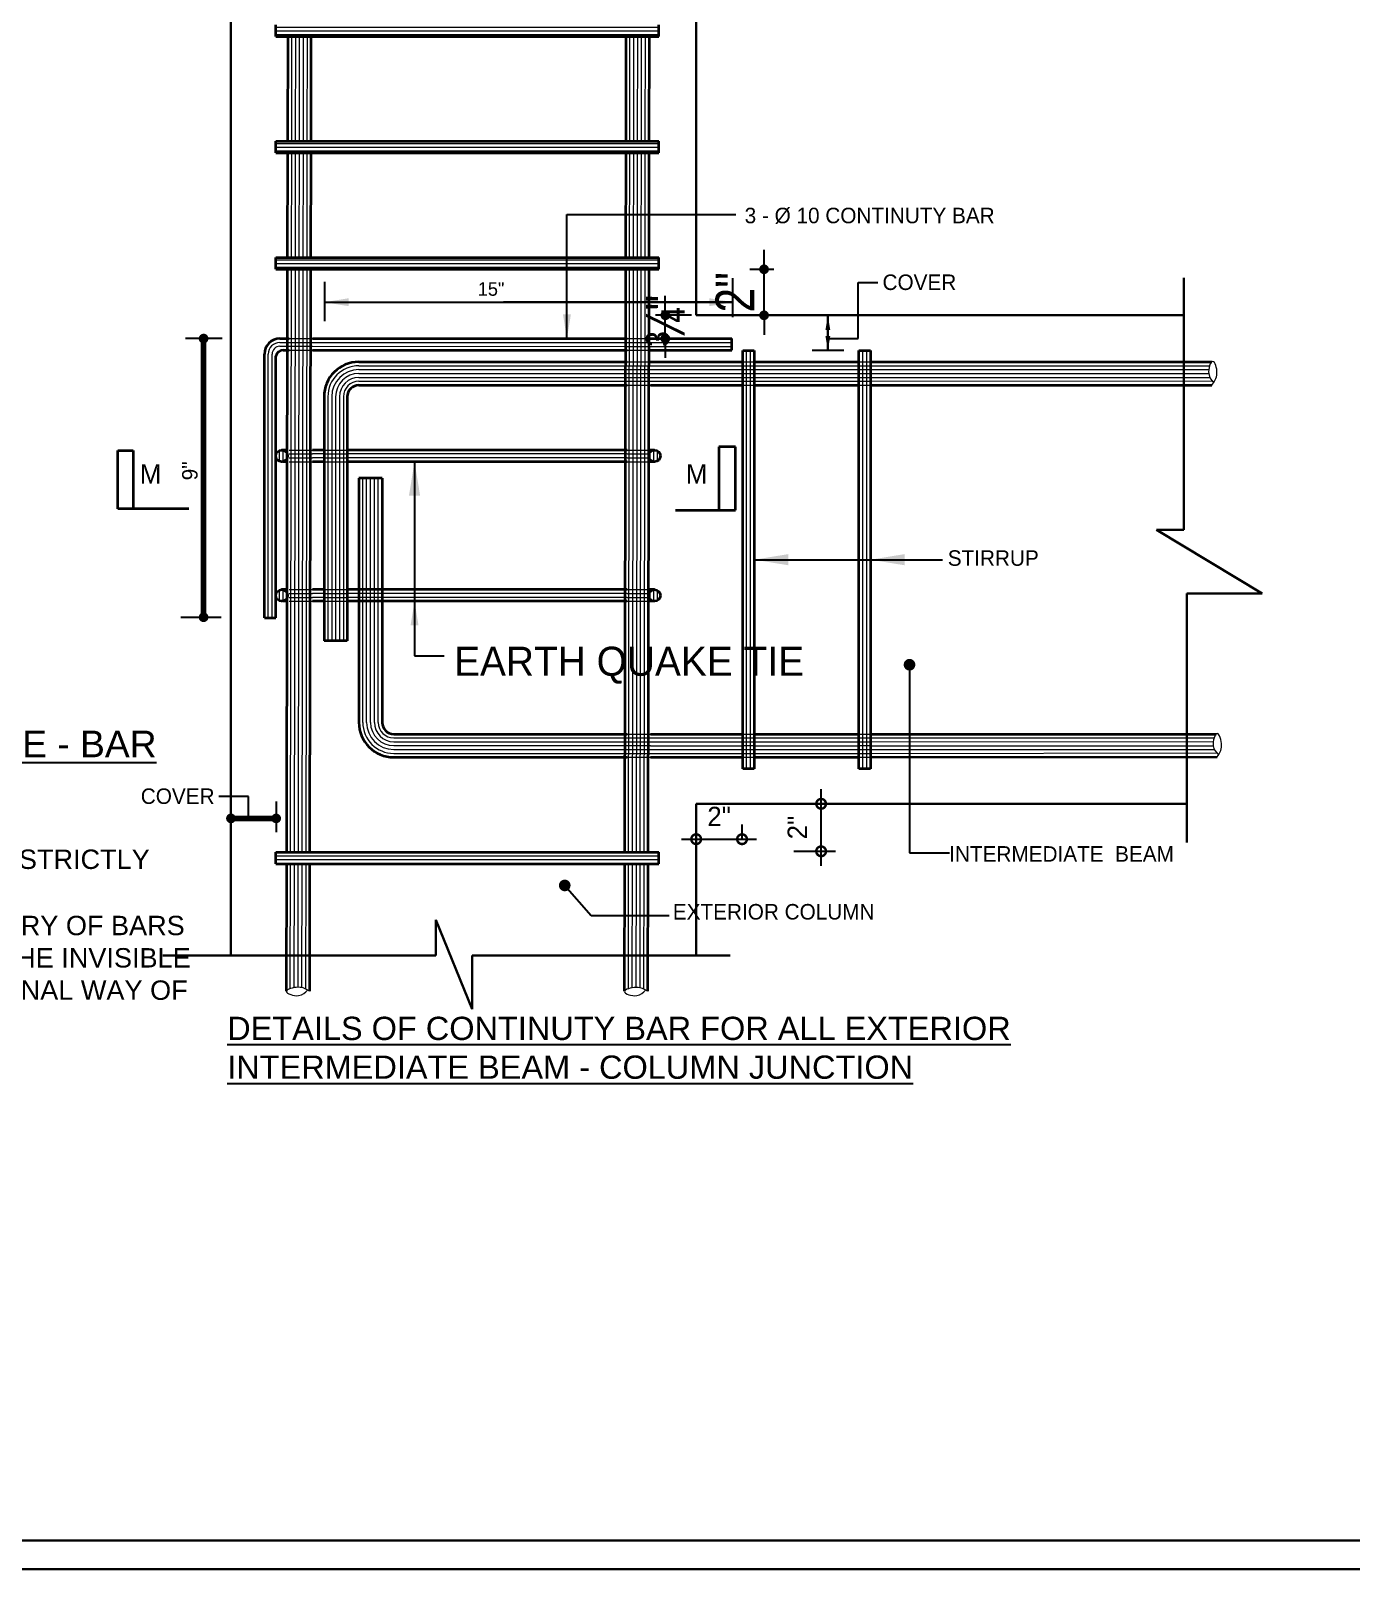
# Model space of a CAD drawing. Header units: inches. Extents: x -159432 to -126829, y -44881 to -40109.
# Drawn here: x -146123.2 to -145850.7, y -42613.6 to -42296.1 of the extents above; entities that cross this region are included whole.
import ezdxf

# ---------------------------------------------------------------- set-up
doc = ezdxf.new("R2010")
doc.units = ezdxf.units.IN
doc.header["$LTSCALE"] = 10
doc.header["$MEASUREMENT"] = 0
doc.header["$PDMODE"] = 34
doc.linetypes.add('DASHED', pattern=[0.75, 0.5, -0.25])
doc.layers.get('0').update_dxf_attribs({"color": 140, "lineweight": 25})
doc.layers.get('Defpoints').update_dxf_attribs({"lineweight": 25})
for name, color, linetype, lineweight in [('DASHED LIGHT', 7, 'DASHED', 15), ('DIM', 6, 'Continuous', 25), ('DIMENSION', 6, 'Continuous', 25), ('DOTS', 31, 'Continuous', 0), ('line', 134, 'Continuous', 30), ('LINTEL', 12, 'Continuous', 35)]:
    doc.layers.add(name, color=color, linetype=linetype, lineweight=lineweight)
doc.styles.add('Arial Narrow', font='ARIALN.TTF', dxfattribs={"height": 8})
doc.dimstyles.new('ARCHITECT', dxfattribs={"dimtxt": 7, "dimasz": 2, "dimexe": 6, "dimexo": 6, "dimgap": 2, "dimtad": 1, "dimdec": 1, "dimzin": 3, "dimdsep": 46, "dimlunit": 4, "dimtxsty": 'Standard', "dimblk1": 'DIM', "dimblk2": 'DIM', "dimsah": 1, "dimcen": 0.09375, "dimse1": 1, "dimse2": 1, "dimclrd": 6, "dimclre": 6, "dimclrt": 5, "dimadec": 0, "dimazin": 0, "dimtfac": 0.5, "dimtdec": 1, "dimtofl": 0, "dimtmove": 2, "dimatfit": 3, "dimldrblk": 'DIM', "dimfxl": 6, "dimfrac": 1, "dimtolj": 1, "dimtzin": 0, "dimarcsym": 0})
doc.dimstyles.new('ARCHITECT$0', dxfattribs={"dimscale": 0, "dimtxt": 8, "dimasz": 2, "dimexe": 0, "dimexo": 3, "dimgap": 2, "dimtad": 1, "dimdec": 0, "dimlfac": -1, "dimzin": 3, "dimdsep": 46, "dimlunit": 4, "dimtxsty": 'Standard', "dimblk": 'DIM', "dimcen": 0.125, "dimdle": 10.5, "dimclrd": 6, "dimclre": 6, "dimclrt": 2, "dimadec": 0, "dimazin": 0, "dimtfac": 1, "dimtdec": 0, "dimtofl": 0, "dimtmove": 2, "dimatfit": 3, "dimldrblk": 'DOT', "dimfxl": 1, "dimfrac": 2, "dimtolj": 2, "dimtzin": 3, "dimlwd": -1, "dimlwe": -1, "dimarcsym": 0})
doc.dimstyles.get("Standard").update_dxf_attribs({"dimtxt": 8, "dimasz": 2, "dimexe": 2, "dimexo": 3, "dimgap": 2, "dimtad": 1, "dimdec": 0, "dimzin": 0, "dimdsep": 46, "dimlunit": 3, "dimtxsty": 'Arial Narrow', "dimblk": 'DOT', "dimcen": 0.09, "dimclrd": 256, "dimclre": 256, "dimclrt": 256, "dimadec": 0, "dimazin": 0, "dimtfac": 1, "dimtdec": 0, "dimtix": 1, "dimtmove": 2, "dimatfit": 3, "dimldrblk": 'OPEN30', "dimfxl": 1, "dimtolj": 1, "dimtzin": 0, "dimlwd": -1, "dimlwe": -1, "dimarcsym": 0})
doc.dimstyles.new('STANDERD', dxfattribs={"dimscale": 0, "dimtxt": 4, "dimasz": 8, "dimexe": 8, "dimexo": 8, "dimgap": 2, "dimtad": 1, "dimdec": 0, "dimzin": 0, "dimdsep": 46, "dimlunit": 4, "dimtxsty": 'Standard', "dimblk": 'DOTSMALL', "dimcen": 0, "dimdle": 8, "dimclrd": 256, "dimclre": 256, "dimclrt": 2, "dimadec": 0, "dimazin": 0, "dimtfac": 1, "dimtdec": 0, "dimtmove": 2, "dimatfit": 1, "dimfxl": 1, "dimtolj": 1, "dimtzin": 0, "dimlwd": -1, "dimarcsym": 0})
pattern_1 = [(0, (-146454.3707, -42623.9182), (0, 0.75), [])]
pattern_2 = [(90, (-146454.3707, -42653.1281), (-0.75, 5e-17), [])]
pattern_3 = [(90, (-146454.3707, -42624.3281), (-0.75, 5e-17), [])]

# ---------------------------------------------------------------- blocks, each defined once
blk = doc.blocks.new('_DotSmall')
at = {"color": 0, "linetype": 'ByBlock', "const_width": 0.5}
blk.add_lwpolyline([(-0.0625, 0, 1), (0.0625, 0, 1)], format="xyb", close=True, dxfattribs=at)
blk = doc.blocks.new('DIM')
at = {"layer": 'DIM'}
for p, q in [((0, 5.08), (0, -5.08)), ((5.08, 0), (-5.08, 0))]:
    blk.add_line(p, q, dxfattribs=at)
at = {"layer": 'DIM', "const_width": 0.64}
blk.add_lwpolyline([(-0.32, 0, 1), (0.32, 0, 1)], format="xyb", close=True, dxfattribs=at)
blk = doc.blocks.new('DOT')
blk.add_line((-0.5, 0), (-1, 0))
at = {"const_width": 0.5}
blk.add_lwpolyline([(-0.25, 0, 1), (0.25, 0, 1)], format="xyb", close=True, dxfattribs=at)
blk = doc.blocks.new('*D371')
at = {"layer": 'Defpoints', "color": 0, "ltscale": 6}
for p in [(-145976.43, -42462.95), (-145985.89, -42468.27), (-145976.43, -42465.82)]:
    blk.add_point(p, dxfattribs=at)
at = {"layer": 'DIMENSION', "ltscale": 6}
for p, q in [((-145985.89, -42465.27), (-145985.89, -42459.95)), ((-145976.43, -42462.82), (-145976.43, -42459.95)), ((-145988.89, -42462.95), (-145973.43, -42462.95))]:
    blk.add_line(p, q, dxfattribs=at)
at = {"layer": 'DIMENSION', "ltscale": 6, "xscale": 4, "yscale": 4, "zscale": 4, "rotation": 180}
blk.add_blockref('_DotSmall', (-145985.89, -42462.95), dxfattribs=at)
at = {"layer": 'DIMENSION', "ltscale": 6, "xscale": 4, "yscale": 4, "zscale": 4}
blk.add_blockref('_DotSmall', (-145976.43, -42462.95), dxfattribs=at)
at = {"layer": 'DIMENSION', "ltscale": 6, "insert": (-145981.16, -42458.26), "char_height": 4, "attachment_point": 5}
blk.add_mtext('\\A2;2"', dxfattribs=at)
blk = doc.blocks.new('_Dot')
at = {"color": 0, "linetype": 'ByBlock', "lineweight": -2}
blk.add_line((-0.5, 0), (-1, 0), dxfattribs=at)
at = {"color": 0, "linetype": 'ByBlock', "const_width": 0.5}
blk.add_lwpolyline([(-0.25, 0, 1), (0.25, 0, 1)], format="xyb", close=True, dxfattribs=at)
blk = doc.blocks.new('*D372')
at = {"layer": 'Defpoints', "color": 0, "ltscale": 6}
for p in [(-145968.71, -42455.65), (-145960.11, -42455.65), (-145968.75, -42465.45)]:
    blk.add_point(p, dxfattribs=at)
at = {"layer": 'DIMENSION', "ltscale": 6}
for p, q in [((-145960.11, -42468.45), (-145960.11, -42452.65)), ((-145965.71, -42455.65), (-145957.11, -42455.65)), ((-145965.75, -42465.45), (-145957.11, -42465.45))]:
    blk.add_line(p, q, dxfattribs=at)
at = {"layer": 'DIMENSION', "ltscale": 6, "xscale": 4, "yscale": 4, "zscale": 4}
for p, rotation in [((-145960.11, -42455.65), 90), ((-145960.11, -42465.45), 270)]:
    blk.add_blockref('_DotSmall', p, dxfattribs=dict(at, rotation=rotation))
at = {"layer": 'DIMENSION', "ltscale": 6, "insert": (-145965.03, -42460.55), "char_height": 4, "attachment_point": 5, "rotation": 90}
blk.add_mtext('\\A2;2"', dxfattribs=at)
blk = doc.blocks.new('*D376')
at = {"layer": 'Defpoints', "color": 0, "ltscale": 15}
for p in [(-145992.26, -42354.85), (-145983.88, -42354.85), (-145983.88, -42359.65)]:
    blk.add_point(p, dxfattribs=at)
at = {"layer": 'DIMENSION', "ltscale": 15}
for p, q in [((-145992.26, -42352.85), (-145992.26, -42350.85)), ((-145986.88, -42354.85), (-145994.26, -42354.85)), ((-145992.26, -42359.65), (-145992.26, -42354.85)), ((-145986.88, -42359.65), (-145994.26, -42359.65)), ((-145992.26, -42361.65), (-145992.26, -42363.65))]:
    blk.add_line(p, q, dxfattribs=at)
at = {"layer": 'DIMENSION', "ltscale": 15, "xscale": 2, "yscale": 2, "zscale": 2}
for p, rotation in [((-145992.26, -42354.85), 270), ((-145992.26, -42359.65), 90)]:
    blk.add_blockref('_Dot', p, dxfattribs=dict(at, rotation=rotation))
at = {"layer": 'DIMENSION', "ltscale": 15, "insert": (-145992.26, -42356.05), "char_height": 8, "attachment_point": 5, "rotation": 90, "style": 'Arial Narrow'}
blk.add_mtext('\\A1;¾"', dxfattribs=at)
blk = doc.blocks.new('_Open30')
at = {"color": 0, "linetype": 'ByBlock', "lineweight": -2}
for p, q in [((-1, 0.27), (0, 0)), ((0, 0), (-1, -0.27)), ((0, 0), (-1, 0))]:
    blk.add_line(p, q, dxfattribs=at)
blk = doc.blocks.new('*D377')
at = {"layer": 'Defpoints', "color": 0, "ltscale": 15}
for p in [(-145977.79, -42345.35), (-145971.88, -42345.35), (-145977.79, -42354.85)]:
    blk.add_point(p, dxfattribs=at)
at = {"layer": 'DIMENSION', "ltscale": 15}
for p, q in [((-145971.88, -42343.35), (-145971.88, -42341.35)), ((-145974.79, -42345.35), (-145969.88, -42345.35)), ((-145971.88, -42354.85), (-145971.88, -42345.35)), ((-145974.79, -42354.85), (-145969.88, -42354.85)), ((-145971.88, -42356.85), (-145971.88, -42358.85))]:
    blk.add_line(p, q, dxfattribs=at)
at = {"layer": 'DIMENSION', "ltscale": 15, "xscale": 2, "yscale": 2, "zscale": 2}
for p, rotation in [((-145971.88, -42345.35), 270), ((-145971.88, -42354.85), 90)]:
    blk.add_blockref('_Dot', p, dxfattribs=dict(at, rotation=rotation))
at = {"layer": 'DIMENSION', "ltscale": 15, "insert": (-145977.89, -42350.1), "char_height": 8, "attachment_point": 5, "rotation": 90, "style": 'Arial Narrow'}
blk.add_mtext('\\A1;2"', dxfattribs=at)

msp = doc.modelspace()

# ---------------------------------------------------------------- hatches: boundary and pattern name
at = {"layer": 'DOTS', "ltscale": 15}
h = msp.add_hatch(dxfattribs=at)
h.set_pattern_fill('LINE', color=256, scale=6, style=0)
h.set_pattern_definition(pattern_1)
h.paths.add_polyline_path([(-145993.57991, -42297.33746), (-145993.57991, -42294.93746), (-146072.6488, -42294.93746), (-146072.6488, -42297.33746)])
h = msp.add_hatch(dxfattribs=at)
h.set_pattern_fill('LINE', color=256, scale=6, style=0)
h.set_pattern_definition(pattern_1)
h.paths.add_polyline_path([(-145993.57991, -42321.33746), (-145993.57991, -42318.93746), (-146072.6488, -42318.93746), (-146072.6488, -42321.33746)])
h = msp.add_hatch(dxfattribs=at)
h.set_pattern_fill('LINE', color=256, scale=6, style=0)
h.set_pattern_definition(pattern_1)
h.paths.add_polyline_path([(-145993.57991, -42345.33746), (-145993.57991, -42342.93746), (-146072.6488, -42342.93746), (-146072.6488, -42345.33746)])
h = msp.add_hatch(dxfattribs=at)
h.set_pattern_fill('LINE', color=256, scale=6, angle=90, style=0)
h.set_pattern_definition(pattern_3)
h.paths.add_polyline_path([(-146070.25667, -42383.62968, 0.80574001), (-146072.6013, -42383.58357), (-146072.6013, -42384.14005, 0.804420949), (-146070.25741, -42384.09772)])
h = msp.add_hatch(dxfattribs=at)
h.set_pattern_fill('LINE', color=256, scale=6, angle=90, style=0)
h.set_pattern_definition(pattern_3)
h.paths.add_polyline_path([(-145994.47941, -42385.06181, 0.414213562), (-145993.27941, -42383.86181, 1), (-145995.67941, -42383.86181, 0.410103912), (-145994.49627, -42385.0617)])
h = msp.add_hatch(dxfattribs=at)
h.set_pattern_fill('LINE', color=256, scale=6, angle=90, style=0)
h.set_pattern_definition(pattern_2)
h.paths.add_polyline_path([(-146070.25667, -42412.42968, 0.80574001), (-146072.6013, -42412.38357), (-146072.6013, -42412.94005, 0.804420949), (-146070.25741, -42412.89772)])
h = msp.add_hatch(dxfattribs=at)
h.set_pattern_fill('LINE', color=256, scale=6, angle=90, style=0)
h.set_pattern_definition(pattern_2)
h.paths.add_polyline_path([(-145994.47941, -42413.86181, 0.414213562), (-145993.27941, -42412.66181, 1), (-145995.67941, -42412.66181, 0.410103912), (-145994.49627, -42413.8617)])
h = msp.add_hatch(dxfattribs=at)
h.set_pattern_fill('LINE', color=256, scale=6, style=0)
h.set_pattern_definition(pattern_1)
h.paths.add_polyline_path([(-145993.57991, -42468.00139), (-145993.57991, -42465.60139), (-146072.6488, -42465.60139), (-146072.6488, -42468.00139)])

# ---------------------------------------------------------------- linework, layer by layer
at = {"layer": 'DASHED LIGHT', "ltscale": 7}
for p, q in [((-146069.89267, -42359.65168), (-146065.09267, -42359.65168)), ((-146069.89267, -42360.45168), (-146065.09267, -42360.45168)), ((-146000.11562, -42360.45675), (-145995.32861, -42360.45711)), ((-146000.11556, -42359.65168), (-145995.32861, -42359.65168)), ((-146069.89267, -42361.25168), (-146065.09273, -42361.25168)), ((-146069.89267, -42362.05168), (-146065.09267, -42362.05168)), ((-146000.11574, -42362.05168), (-145995.32861, -42362.05168)), ((-146000.11568, -42361.25675), (-145995.32861, -42361.25711)), ((-146000.11592, -42364.45168), (-145995.3286, -42364.45168)), ((-146000.11592, -42365.25168), (-145995.3286, -42365.25168)), ((-146000.11592, -42366.05168), (-145995.3286, -42366.05168)), ((-146000.11592, -42366.85168), (-145995.3286, -42366.85168)), ((-146000.11628, -42369.25168), (-145995.3286, -42369.25168)), ((-146000.11592, -42367.65168), (-145995.3286, -42367.65168)), ((-146000.11592, -42368.45168), (-145995.3286, -42368.45168)), ((-146069.89265, -42382.65389), (-146065.09265, -42382.65389)), ((-146062.6927, -42382.65389), (-146057.8927, -42382.65389)), ((-146000.11726, -42382.65389), (-145995.68705, -42382.65331)), ((-146069.89265, -42383.45389), (-146065.09265, -42383.45389)), ((-146069.89265, -42384.25389), (-146065.09265, -42384.25389)), ((-146069.89265, -42385.05389), (-146065.09265, -42385.05389)), ((-146062.6927, -42383.45389), (-146057.8927, -42383.45389)), ((-146062.6927, -42384.25389), (-146057.8927, -42384.25389)), ((-146062.6927, -42385.05389), (-146057.8927, -42385.05389)), ((-146000.11726, -42383.45389), (-145995.68835, -42383.45389)), ((-146000.11726, -42384.25389), (-145995.68966, -42384.25389)), ((-146000.11726, -42385.05389), (-145995.69097, -42385.05389)), ((-146069.89265, -42411.45389), (-146065.09265, -42411.45389)), ((-146062.6927, -42411.45389), (-146057.8927, -42411.45389)), ((-146000.11726, -42411.45389), (-145995.68705, -42411.45331)), ((-146069.89265, -42412.25389), (-146065.09265, -42412.25389)), ((-146069.89265, -42413.05389), (-146065.09265, -42413.05389)), ((-146069.89265, -42413.85389), (-146065.09265, -42413.85389)), ((-146062.6927, -42412.25389), (-146057.8927, -42412.25389)), ((-146062.6927, -42413.05389), (-146057.8927, -42413.05389)), ((-146062.6927, -42413.85389), (-146057.8927, -42413.85389)), ((-146000.11726, -42412.25389), (-145995.68835, -42412.25389)), ((-146000.11726, -42413.05389), (-145995.68966, -42413.05389)), ((-146000.11726, -42413.85389), (-145995.69097, -42413.85389)), ((-146000.1217, -42441.25168), (-145995.32854, -42441.25168)), ((-146000.1217, -42442.05168), (-145995.32854, -42442.05168)), ((-146000.1217, -42442.85168), (-145995.32854, -42442.85168)), ((-146000.1217, -42443.65168), (-145995.32854, -42443.65168)), ((-146000.1217, -42444.45168), (-145995.32854, -42444.45168)), ((-146000.1217, -42445.25168), (-145995.32854, -42445.25168)), ((-146000.1217, -42446.05168), (-145995.32854, -42446.05168))]:
    msp.add_line(p, q, dxfattribs=at)
at = {"layer": 'DASHED LIGHT', "ltscale": 3}
for p, q in [((-145976.29253, -42364.45168), (-145973.89253, -42364.45168)), ((-145976.29253, -42365.25168), (-145973.89253, -42365.25168)), ((-145976.29253, -42366.05168), (-145973.89253, -42366.05168)), ((-145976.29253, -42366.85168), (-145973.89253, -42366.85168)), ((-145952.29253, -42364.45168), (-145949.89253, -42364.45168)), ((-145952.29253, -42365.25168), (-145949.89253, -42365.25168)), ((-145952.29253, -42366.05168), (-145949.89253, -42366.05168)), ((-145952.29253, -42366.85168), (-145949.89253, -42366.85168)), ((-145976.29253, -42367.65168), (-145973.89253, -42367.65168)), ((-145976.29253, -42368.45168), (-145973.89253, -42368.45168)), ((-145976.29253, -42369.25168), (-145973.89253, -42369.25168)), ((-145952.29253, -42367.65168), (-145949.89253, -42367.65168)), ((-145952.29253, -42368.45168), (-145949.89253, -42368.45168)), ((-145952.29253, -42369.25168), (-145949.89253, -42369.25168)), ((-145976.29253, -42441.25168), (-145973.89253, -42441.25168)), ((-145976.29253, -42441.25168), (-145973.89253, -42441.25168)), ((-145976.29253, -42442.05168), (-145973.89253, -42442.05168)), ((-145976.29253, -42442.85168), (-145973.89253, -42442.85168)), ((-145952.29253, -42441.25168), (-145949.89253, -42441.25168)), ((-145952.29253, -42441.25168), (-145949.89253, -42441.25168)), ((-145952.29253, -42442.05168), (-145949.89253, -42442.05168)), ((-145952.29253, -42442.85168), (-145949.89253, -42442.85168)), ((-145976.29253, -42443.65168), (-145973.89253, -42443.65168)), ((-145976.29253, -42444.45168), (-145973.89253, -42444.45168)), ((-145976.29253, -42445.25168), (-145973.89253, -42445.25168)), ((-145976.29253, -42446.05168), (-145973.89253, -42446.05168)), ((-145952.29253, -42443.65168), (-145949.89253, -42443.65168)), ((-145952.29253, -42444.45168), (-145949.89253, -42444.45168)), ((-145952.29253, -42445.25168), (-145949.89253, -42445.25168)), ((-145952.29253, -42446.05168), (-145949.89253, -42446.05168))]:
    msp.add_line(p, q, dxfattribs=at)
at = {"layer": 'DIMENSION', "ltscale": 15}
for p, q in [((-146062.60409, -42347.95515), (-146062.60409, -42356.0273)), ((-145978.36336, -42347.17899), (-145978.36336, -42355.25113)), ((-145952.47213, -42348.10046), (-145948.39621, -42348.10046)), ((-145952.47213, -42359.65168), (-145952.47213, -42348.10046)), ((-145958.71474, -42359.65168), (-145952.47213, -42359.65168)), ((-145955.44542, -42362.0943), (-145961.94711, -42362.0943)), ((-146075.0013, -42382.24397), (-146075.0013, -42382.24397)), ((-145941.86515, -42426.95102), (-145941.86515, -42465.79489)), ((-146078.30297, -42454.1611), (-146084.36418, -42454.1611)), ((-146078.30297, -42458.66271), (-146078.30297, -42454.1611)), ((-146072.56909, -42455.15053), (-146072.56909, -42461.52002)), ((-145941.86515, -42465.79489), (-145933.6053, -42465.79489)), ((-146007.58745, -42478.72712), (-145991.43461, -42478.72712))]:
    msp.add_line(p, q, dxfattribs=at)
at = {"layer": 'DIMENSION', "ltscale": 8}
for p, q in [((-146083.6909, -42359.65722), (-146091.28645, -42359.65722)), ((-146083.87968, -42417.23566), (-146092.27016, -42417.23566)), ((-146013.01559, -42472.49087), (-146007.58745, -42478.72712))]:
    msp.add_line(p, q, dxfattribs=at)
at = {"layer": 'DIMENSION', "ltscale": 15, "const_width": 1.2}
msp.add_lwpolyline([(-145942.46515, -42426.95102, 1), (-145941.26515, -42426.95102, 1)], format="xyb", close=True, dxfattribs=at)
at = {"layer": 'DIMENSION', "ltscale": 8, "const_width": 1.2}
msp.add_lwpolyline([(-146013.61559, -42472.49087, 1), (-146012.41559, -42472.49087, 1)], format="xyb", close=True, dxfattribs=at)
at = {"layer": 'DOTS', "ltscale": 15}
for p, q in [((-146069.35417, -42318.93746), (-146069.31955, -42297.33746)), ((-146068.55433, -42318.93746), (-146068.51968, -42297.33746)), ((-146067.75438, -42318.93746), (-146067.71973, -42297.33746)), ((-146066.95432, -42318.93746), (-146066.91968, -42297.33746)), ((-146066.15411, -42318.93746), (-146066.11949, -42297.33746)), ((-145999.58392, -42318.93746), (-145999.54855, -42297.33746)), ((-145998.78407, -42318.93746), (-145998.74868, -42297.33746)), ((-145997.98413, -42318.93746), (-145997.94873, -42297.33746)), ((-145997.18407, -42318.93746), (-145997.14868, -42297.33746)), ((-145996.38386, -42318.93746), (-145996.3485, -42297.33746)), ((-146069.39265, -42342.93746), (-146069.35802, -42321.33746)), ((-146068.59282, -42342.93746), (-146068.55818, -42321.33746)), ((-146067.79289, -42342.93746), (-146067.75823, -42321.33746)), ((-146066.99282, -42342.93746), (-146066.95817, -42321.33746)), ((-146066.19257, -42342.93746), (-146066.15796, -42321.33746)), ((-145999.62322, -42342.93746), (-145999.58785, -42321.33746)), ((-145998.82339, -42342.93746), (-145998.788, -42321.33746)), ((-145998.02346, -42342.93746), (-145997.98806, -42321.33746)), ((-145997.22339, -42342.93746), (-145997.188, -42321.33746)), ((-145996.42315, -42342.93746), (-145996.38779, -42321.33746)), ((-146069.58928, -42465.60139), (-146069.39649, -42345.33746)), ((-146068.78957, -42465.60139), (-146068.59667, -42345.33746)), ((-146067.98968, -42465.60139), (-146067.79674, -42345.33746)), ((-146067.18956, -42465.60139), (-146066.99666, -42345.33746)), ((-146066.38916, -42465.60139), (-146066.19642, -42345.33746)), ((-145999.82408, -42465.60139), (-145999.62715, -42345.33746)), ((-145999.02438, -42465.60139), (-145998.82733, -42345.33746)), ((-145998.22449, -42465.60139), (-145998.02739, -42345.33746)), ((-145997.42438, -42465.60139), (-145997.22733, -42345.33746)), ((-145996.62397, -42465.60139), (-145996.42708, -42345.33746)), ((-146071.8013, -42360.45168), (-146069.89267, -42360.45168)), ((-146065.09267, -42360.45168), (-146000.11562, -42360.45675)), ((-145995.32861, -42360.45711), (-145978.56316, -42360.45711)), ((-146074.2013, -42417.25168), (-146074.2013, -42362.85168)), ((-146073.4013, -42417.25168), (-146073.4013, -42362.85168)), ((-146071.8013, -42361.25168), (-146069.89267, -42361.25168)), ((-146065.09273, -42361.25168), (-146000.11568, -42361.25675)), ((-145995.32861, -42361.25711), (-145978.56316, -42361.25711)), ((-145975.49253, -42448.45168), (-145975.49253, -42362.10381)), ((-145974.69253, -42448.45168), (-145974.69253, -42362.10381)), ((-145951.49253, -42448.45168), (-145951.49253, -42362.10381)), ((-145950.69253, -42448.45168), (-145950.69253, -42362.10381)), ((-146055.4927, -42365.25168), (-146000.11598, -42365.25603)), ((-146055.4927, -42366.05168), (-146000.11604, -42366.05603)), ((-146055.4927, -42366.85168), (-146000.1161, -42366.85603)), ((-145995.3286, -42365.25639), (-145976.29253, -42365.25639)), ((-145995.3286, -42366.05639), (-145976.29253, -42366.05639)), ((-145995.3286, -42366.85639), (-145976.29253, -42366.85639)), ((-145973.89253, -42365.25639), (-145952.29253, -42365.25639)), ((-145973.89253, -42366.05639), (-145952.29253, -42366.05639)), ((-145973.89253, -42366.85639), (-145952.29253, -42366.85639)), ((-145949.89253, -42365.25639), (-145879.94641, -42365.25639)), ((-145949.89253, -42366.05639), (-145880.12298, -42366.05639)), ((-145949.89253, -42366.85639), (-145880.13721, -42366.85639)), ((-146055.4927, -42367.65168), (-146000.11616, -42367.65603)), ((-146055.4927, -42368.45168), (-146000.11622, -42368.45168)), ((-145995.3286, -42367.65639), (-145976.29253, -42367.65639)), ((-145995.3286, -42368.45639), (-145976.29253, -42368.45639)), ((-145973.89253, -42367.65639), (-145952.29253, -42367.65639)), ((-145973.89253, -42368.45639), (-145952.29253, -42368.45639)), ((-145949.89253, -42367.65639), (-145879.89092, -42367.65639)), ((-145949.89253, -42368.45639), (-145879.38595, -42368.34829)), ((-146061.8927, -42371.65168), (-146061.8927, -42422.05168)), ((-146061.0927, -42371.65168), (-146061.0927, -42422.05168)), ((-146060.2927, -42371.65168), (-146060.2927, -42422.05168)), ((-146059.4927, -42371.65168), (-146059.4927, -42422.05168)), ((-146058.6927, -42371.65168), (-146058.6927, -42422.05168)), ((-146065.09265, -42383.38451), (-146062.6927, -42383.38466)), ((-146065.09265, -42384.18451), (-146062.6927, -42384.18466)), ((-146057.8927, -42383.38494), (-146000.11731, -42383.3884)), ((-146057.8927, -42384.18494), (-146000.11737, -42384.18845)), ((-146054.6927, -42438.85168), (-146054.6927, -42388.45168)), ((-146053.8927, -42438.85168), (-146053.8927, -42388.45168)), ((-146053.0927, -42438.85168), (-146053.0927, -42388.45168)), ((-146052.2927, -42438.85168), (-146052.2927, -42388.45168)), ((-146051.4927, -42438.85168), (-146051.4927, -42388.45168)), ((-146065.09265, -42412.18451), (-146062.6927, -42412.18466)), ((-146065.09265, -42412.98451), (-146062.6927, -42412.98466)), ((-146057.8927, -42412.18494), (-146000.11731, -42412.1884)), ((-146057.8927, -42412.98494), (-146000.11737, -42412.98845)), ((-146048.2927, -42442.05168), (-146000.12176, -42442.05549)), ((-146048.2927, -42442.85168), (-146000.12182, -42442.85549)), ((-145995.32854, -42442.05585), (-145976.29253, -42442.05585)), ((-145995.32854, -42442.85585), (-145976.29253, -42442.85585)), ((-145973.89253, -42442.05585), (-145952.29253, -42442.05585)), ((-145973.89253, -42442.85585), (-145952.29253, -42442.85585)), ((-145949.89253, -42442.05585), (-145879.00051, -42442.05585)), ((-145949.89253, -42442.85585), (-145879.16579, -42442.76653)), ((-146048.2927, -42443.65168), (-146000.12188, -42443.65168)), ((-146048.2927, -42444.45168), (-146000.12194, -42444.45168)), ((-146048.2927, -42445.25168), (-146000.122, -42445.25549)), ((-145995.32854, -42443.65585), (-145976.29253, -42443.65585)), ((-145995.32854, -42444.45585), (-145976.29253, -42444.45585)), ((-145995.32854, -42445.25585), (-145976.29253, -42445.25585)), ((-145973.89253, -42443.65585), (-145952.29253, -42443.65585)), ((-145973.89253, -42444.45585), (-145952.29253, -42444.45585)), ((-145973.89253, -42445.25585), (-145952.29253, -42445.25585)), ((-145949.89253, -42443.65585), (-145879.19328, -42443.65585)), ((-145949.89253, -42444.45585), (-145878.94764, -42444.45585)), ((-145949.89253, -42445.25585), (-145878.44242, -42445.14808)), ((-146069.6409, -42493.77859), (-146069.59313, -42468.00139)), ((-146068.8409, -42493.57909), (-146068.79342, -42468.00139)), ((-146068.0409, -42493.50445), (-146067.99353, -42468.00139)), ((-146067.2409, -42493.58654), (-146067.19341, -42468.00139)), ((-146066.4409, -42493.86262), (-146066.393, -42468.00139)), ((-145999.87684, -42493.79471), (-145999.82801, -42468.00139)), ((-145999.07684, -42493.59649), (-145999.02831, -42468.00139)), ((-145998.27684, -42493.52178), (-145998.22842, -42468.00139)), ((-145997.47684, -42493.59649), (-145997.42831, -42468.00139)), ((-145996.67684, -42493.87212), (-145996.6279, -42468.00139))]:
    msp.add_line(p, q, dxfattribs=at)
for centre, radius, start, end in [((-146071.8013, -42362.85168), 2.4, 90, 180), ((-146071.8013, -42362.85168), 1.6, 90, 180), ((-146055.4927, -42371.65168), 6.4, 90, 180), ((-146055.4927, -42371.65168), 5.6, 90, 180), ((-146055.4927, -42371.65168), 4.8, 90, 180), ((-146055.4927, -42371.65168), 4, 90, 180), ((-146055.4927, -42371.65168), 3.2, 90, 180), ((-146048.2927, -42438.85168), 6.4, 180, 270), ((-146048.2927, -42438.85168), 5.6, 180, 270), ((-146048.2927, -42438.85168), 4.8, 180, 270), ((-146048.2927, -42438.85168), 4, 180, 270), ((-146048.2927, -42438.85168), 3.2, 180, 270)]:
    msp.add_arc(centre, radius, start, end, dxfattribs=at)
for points in [[(-145879.5046, -42369.25168), (-145878.41789, -42366.81287), (-145879.30224, -42364.35971), (-145880.1331, -42366.89075), (-145879.02481, -42368.72303)], [(-145878.35829, -42445.95971), (-145877.47394, -42443.61287), (-145878.35829, -42441.15971), (-145879.18915, -42443.69075), (-145878.08086, -42445.52303)], [(-146065.6409, -42494.29504), (-146068.00459, -42493.50432), (-146070.45775, -42494.38868), (-146067.9267, -42495.21953), (-146066.06336, -42494.05434)], [(-145995.87684, -42494.29504), (-145998.24772, -42493.52163), (-146000.70088, -42494.40598), (-145998.16983, -42495.23684), (-145996.30047, -42494.05907)]]:
    msp.add_spline(points, degree=3, dxfattribs=at)
at = {"layer": 'line', "ltscale": 15}
for p, q in [((-146081.89253, -42486.98155), (-146081.89253, -42141.53705)), ((-145985.89253, -42354.85168), (-145985.89253, -42241.88367)), ((-145885.24257, -42347.14533), (-145885.24257, -42399.12014)), ((-145985.89253, -42354.85168), (-145885.51818, -42354.85168)), ((-145985.89253, -42354.85168), (-145985.89253, -42354.85168)), ((-145885.24257, -42399.12014), (-145890.89611, -42399.12014)), ((-145890.89611, -42399.12014), (-145869.10523, -42412.25591)), ((-145884.64489, -42412.25591), (-145884.64489, -42463.60479)), ((-145869.10523, -42412.25591), (-145884.64489, -42412.25591)), ((-145985.89253, -42455.65168), (-145884.64489, -42455.65168)), ((-145985.89253, -42486.97483), (-145985.89253, -42455.65168)), ((-146039.60236, -42486.98155), (-146039.60236, -42479.58417)), ((-146039.60236, -42479.58417), (-146032.111, -42498.01039)), ((-146095.98477, -42486.98155), (-146039.60236, -42486.98155)), ((-146032.111, -42486.98155), (-145978.88285, -42486.98155)), ((-146032.111, -42498.01039), (-146032.111, -42486.98155))]:
    msp.add_line(p, q, dxfattribs=at)
at = {"layer": 'line'}
msp.add_lwpolyline([(-146908.44475, -42613.58871), (-145557.4824, -42613.58871), (-145557.4824, -41715.05143), (-146908.44475, -41715.05143)], close=True, dxfattribs=at)
msp.add_lwpolyline([(-145644.38448, -41720.95837), (-146902.53781, -41720.95837), (-146902.53781, -42607.68177), (-145644.38448, -42607.68177)], dxfattribs=at)
at = {"layer": 'LINTEL', "ltscale": 15}
for p, q in [((-146072.6488, -42297.33746), (-146072.6488, -42294.93746)), ((-145993.57991, -42297.33746), (-145993.57991, -42294.93746)), ((-146072.6488, -42297.33746), (-145993.57991, -42297.33746)), ((-146070.15377, -42318.93746), (-146070.1192, -42297.33746)), ((-146065.35377, -42318.93746), (-146065.3192, -42297.33746)), ((-146000.36759, -42318.93746), (-146000.33035, -42297.33746)), ((-145995.58353, -42318.93746), (-145995.54822, -42297.33746)), ((-146072.6488, -42318.93746), (-145993.57991, -42318.93746)), ((-146072.6488, -42321.33746), (-146072.6488, -42318.93746)), ((-145993.57991, -42321.33746), (-145993.57991, -42318.93746)), ((-146072.6488, -42321.33746), (-145993.57991, -42321.33746)), ((-146070.19219, -42342.93746), (-146070.15761, -42321.33746)), ((-146065.39219, -42342.93746), (-146065.35761, -42321.33746)), ((-146000.40897, -42342.93746), (-146000.37173, -42321.33746)), ((-145995.62278, -42342.93746), (-145995.58746, -42321.33746)), ((-146072.6488, -42342.93746), (-145993.57991, -42342.93746)), ((-146072.6488, -42345.33746), (-146072.6488, -42342.93746)), ((-145993.57991, -42345.33746), (-145993.57991, -42342.93746)), ((-146072.6488, -42345.33746), (-145993.57991, -42345.33746)), ((-146070.38853, -42465.60139), (-146070.19603, -42345.33746)), ((-146065.58853, -42465.60139), (-146065.39603, -42345.33746)), ((-146000.62043, -42465.60139), (-146000.4131, -42345.33746)), ((-145995.82334, -42465.60139), (-145995.6267, -42345.33746)), ((-146071.8013, -42359.65168), (-146069.89267, -42359.65168)), ((-146065.09267, -42359.65168), (-146000.11556, -42359.65168)), ((-145995.32861, -42359.65168), (-145978.56316, -42359.65168)), ((-145978.56316, -42362.05168), (-145978.56316, -42359.65168)), ((-146075.0013, -42417.25168), (-146075.0013, -42362.85168)), ((-146072.6013, -42417.25168), (-146072.6013, -42363.25168)), ((-146071.11341, -42362.05168), (-146069.89267, -42362.05168)), ((-146065.09267, -42362.05168), (-146000.11574, -42362.05168)), ((-145995.32861, -42362.05168), (-145978.56316, -42362.05168)), ((-145976.29253, -42448.45168), (-145976.29253, -42362.10381)), ((-145976.29253, -42362.10381), (-145973.89253, -42362.10381)), ((-145973.89253, -42362.10381), (-145973.89253, -42448.45168)), ((-145952.29253, -42448.45168), (-145952.29253, -42362.10381)), ((-145952.29253, -42362.10381), (-145949.89253, -42362.10381)), ((-145949.89253, -42362.10381), (-145949.89253, -42448.45168)), ((-146055.4927, -42364.45168), (-146000.11592, -42364.45168)), ((-145995.3286, -42364.45168), (-145976.29253, -42364.45168)), ((-145973.89253, -42364.45168), (-145952.29253, -42364.45168)), ((-145949.89253, -42364.45168), (-145879.5046, -42364.45168)), ((-146055.4927, -42369.25168), (-146000.11628, -42369.25168)), ((-145995.3286, -42369.25168), (-145976.29253, -42369.25168)), ((-145973.89253, -42369.25168), (-145952.29253, -42369.25168)), ((-145949.89253, -42369.25168), (-145879.5046, -42369.25168)), ((-146062.6927, -42371.65168), (-146062.6927, -42422.05168)), ((-146057.8927, -42371.65168), (-146057.8927, -42422.05168)), ((-146105.23419, -42394.78865), (-146105.23419, -42382.77986)), ((-146105.23419, -42382.77986), (-146102.09831, -42382.77986)), ((-146102.09831, -42382.77986), (-146102.09831, -42393.13707)), ((-146070.2551, -42382.65331), (-146071.48815, -42382.6536)), ((-146062.6927, -42382.65389), (-146065.09265, -42382.65389)), ((-146000.11726, -42382.65389), (-146057.8927, -42382.65389)), ((-145994.47941, -42382.66181), (-145995.68705, -42382.65331)), ((-145981.18947, -42381.98203), (-145981.18947, -42395.06673)), ((-145977.74267, -42381.98203), (-145981.18947, -42381.98203)), ((-145977.74267, -42395.06673), (-145977.74267, -42381.98203)), ((-146070.25895, -42385.05414), (-146071.28618, -42385.05402)), ((-146062.6927, -42385.05389), (-146065.09265, -42385.05389)), ((-146000.11744, -42385.05389), (-146057.8927, -42385.05389)), ((-145994.47941, -42385.06181), (-145995.69097, -42385.0533)), ((-146055.4927, -42388.45168), (-146055.4927, -42438.85168)), ((-146050.6927, -42388.45168), (-146055.4927, -42388.45168)), ((-146050.6927, -42388.45168), (-146050.6927, -42438.85168)), ((-146090.60011, -42394.78865), (-146105.23419, -42394.78865)), ((-146102.09831, -42393.13707), (-146102.09831, -42394.78865)), ((-145990.15114, -42395.06673), (-145977.74267, -42395.06673)), ((-146070.2551, -42411.45331), (-146071.48815, -42411.4536)), ((-146062.6927, -42411.45389), (-146065.09265, -42411.45389)), ((-146000.11726, -42411.45389), (-146057.8927, -42411.45389)), ((-145994.47941, -42411.46181), (-145995.68705, -42411.45331)), ((-146070.25895, -42413.85414), (-146071.28618, -42413.85402)), ((-146062.6927, -42413.85389), (-146065.09265, -42413.85389)), ((-146000.11744, -42413.85389), (-146057.8927, -42413.85389)), ((-145994.47941, -42413.86181), (-145995.69097, -42413.8533)), ((-146075.0013, -42417.25168), (-146072.6013, -42417.25168)), ((-146057.8927, -42422.05168), (-146062.6927, -42422.05168)), ((-146048.2927, -42441.25168), (-146000.1217, -42441.25168)), ((-145995.32854, -42441.25168), (-145976.29253, -42441.25168)), ((-145973.89253, -42441.25168), (-145952.29253, -42441.25168)), ((-145949.89253, -42441.25168), (-145878.56065, -42441.25168)), ((-146048.2927, -42446.05168), (-146000.12206, -42446.05168)), ((-145995.32854, -42446.05168), (-145976.29253, -42446.05168)), ((-145973.89253, -42446.05168), (-145952.29253, -42446.05168)), ((-145949.89253, -42446.05168), (-145878.35829, -42445.95971)), ((-145973.89253, -42448.45168), (-145976.29253, -42448.45168)), ((-145949.89253, -42448.45168), (-145952.29253, -42448.45168)), ((-146072.6488, -42465.60139), (-145993.57991, -42465.60139)), ((-146072.6488, -42468.00139), (-146072.6488, -42465.60139)), ((-146072.6488, -42468.00139), (-145993.57991, -42468.00139)), ((-146070.4409, -42494.29504), (-146070.39237, -42468.00139)), ((-146065.6409, -42494.29504), (-146065.59237, -42468.00139)), ((-146000.67684, -42494.29504), (-146000.62457, -42468.00139)), ((-145995.87684, -42494.29504), (-145995.82727, -42468.00139)), ((-145993.57991, -42468.00139), (-145993.57991, -42465.60139))]:
    msp.add_line(p, q, dxfattribs=at)
for centre in [(-146071.434, -42383.86181), (-145994.47941, -42383.86181), (-146071.434, -42412.66181), (-145994.47941, -42412.66181)]:
    msp.add_circle(centre, 1.2, dxfattribs=at)
for centre, radius, start, end in [((-146071.8013, -42362.85168), 3.2, 90, 180), ((-146071.1519, -42363.52638), 1.4752, 88.5050715, 169.2683927), ((-146055.4927, -42371.65168), 7.2, 90, 180), ((-146055.4927, -42371.65168), 2.4, 90, 180), ((-146048.2927, -42438.85168), 7.2, 180, 270), ((-146048.2927, -42438.85168), 2.4, 180, 270)]:
    msp.add_arc(centre, radius, start, end, dxfattribs=at)

# ---------------------------------------------------------------- texts
at = {"layer": 'DIMENSION', "ltscale": 8, "attachment_point": 1}
for s, insert, char_height in [('3 - %%C 10 CONTINUTY BAR', (-145975.88693, -42332.65507, -0.8), 3.2), ('COVER ', (-145947.43518, -42346.42715, -0.8), 3.2), ('15"', (-146030.96056, -42348.0219, -0.8), 2.8), ('M', (-146100.69775, -42385.56622, -0.8), 4), ('M', (-145988.01981, -42385.56622, -0.8), 4), ('STIRRUP', (-145933.97737, -42403.33843, -0.8), 3.2), ('EARTH QUAKE TIE', (-146035.85027, -42423.23098, -0.8), 6), ('{\\fArial|b0|i0|c0|p34;\\LDETAILS OF STANDARD  L - BEND FOR RE - BAR\\PUNLESS OTHERWISE MENTIONED}', (-146276.94726, -42440.54598), 5.5), ('COVER ', (-146100.49814, -42452.47475, -0.8), 3.2), ('{\\fArial|b1|i0|c0|p34;\\LWARNING\\fArial|b0|i0|c0|p34;\\l : \\H0.8889x;THE FOLLOWING INSTRUCTION MUST BE STRICTLY\\PFLLOWED FOR  " L " BEND OF BARS :\\PINVISIBLE HAIR CRACKS  DEVELOP IN OUTER PERIPHERY OF BARS \\PIF BEND DIA  IS MADE LESS THAN          TO RESTRICT THE INVISIBLE \\PHAIR CRACKS IN BARS, THE UNSPECIFIED CONVENTIONAL WAY OF\\PBENDING OF BARS SHOULD NOT BE PRACTICED.}', (-146275.54625, -42464.58897), 4.5), ('INTERMEDIATE  BEAM', (-145933.67413, -42464.38728, -0.8), 3.2), ('EXTERIOR COLUMN', (-145990.70478, -42476.32374, -0.8), 3.2), ('{\\fArial|b0|i0|c0|p34;\\LDETAILS OF CONTINUTY BAR FOR ALL EXTERIOR\\PINTERMEDIATE BEAM - COLUMN JUNCTION}', (-146082.67037, -42499.5863, -0.8), 4.8)]:
    msp.add_mtext(s, dxfattribs=dict(at, insert=insert, char_height=char_height))
at = {"layer": 'DIMENSION', "ltscale": 8, "insert": (-146091.98012, -42388.89877, -0.8), "char_height": 3.2, "attachment_point": 1, "rotation": 90}
msp.add_mtext('9"', dxfattribs=at)

# ---------------------------------------------------------------- dimensions: what is measured, and where the dimension line sits
at = {"layer": 'DIMENSION', "ltscale": 15}
dim = msp.add_linear_dim(base=(-145971.87531, -42345.3542), p1=(-145977.78865, -42354.85168), p2=(-145977.78865, -42345.3542), angle=90, text='2"', dimstyle='Standard', override={"dimscale": 1}, dxfattribs=at)
dim.commit()
dim.dimension.update_dxf_attribs({"geometry": '*D377', "text_midpoint": (-145977.89168, -42350.10294)})
dim = msp.add_linear_dim(base=(-145992.26273, -42354.85168), p1=(-145983.88249, -42359.65168), p2=(-145983.88249, -42354.85168), angle=90, text='¾"', dimstyle='Standard', override={"dimscale": 1}, dxfattribs=at)
dim.commit()
dim.dimension.update_dxf_attribs({"geometry": '*D376', "text_midpoint": (-145992.26273, -42356.0513), "dimtype": 160})
at = {"layer": 'DIMENSION', "ltscale": 6}
dim = msp.add_linear_dim(base=(-145960.10955, -42455.65168), p1=(-145968.7468, -42465.44713), p2=(-145968.71189, -42455.65168), angle=90, text='2"', dimstyle='ARCHITECT$0', override={"dimscale": 1, "dimtxt": 4, "dimasz": 4, "dimexe": 3, "dimgap": 1, "dimblk1": 'DotSmall', "dimblk2": 'DotSmall', "dimsah": 1, "dimdle": 3, "dimclrd": 256, "dimclre": 256, "dimclrt": 256, "dimtfillclr": 256}, dxfattribs=at)
dim.commit()
dim.dimension.update_dxf_attribs({"geometry": '*D372', "text_midpoint": (-145965.02523, -42460.54941), "dimtype": 160})
dim = msp.add_linear_dim(base=(-145976.42661, -42462.95326), p1=(-145985.89253, -42468.26648), p2=(-145976.42661, -42465.82399), text='2"', dimstyle='ARCHITECT$0', override={"dimscale": 1, "dimtxt": 4, "dimasz": 4, "dimexe": 3, "dimgap": 1, "dimblk1": 'DotSmall', "dimblk2": 'DotSmall', "dimsah": 1, "dimdle": 3, "dimclrd": 256, "dimclre": 256, "dimclrt": 256, "dimtfillclr": 256}, dxfattribs=at)
dim.commit()
dim.dimension.update_dxf_attribs({"geometry": '*D371', "text_midpoint": (-145981.15957, -42458.26329), "dimtype": 160})

# ---------------------------------------------------------------- leaders
at = {"layer": 'DIMENSION'}
for points, override in [([(-146012.56364, -42359.65168), (-146012.56364, -42334.01729), (-145977.71121, -42334.01729)], {"dimscale": 1, "dimasz": 5, "dimtad": 0}), ([(-146062.60409, -42352.14646), (-145978.20796, -42352.14646)], {"dimscale": 1, "dimasz": 5, "dimtad": 0}), ([(-145978.20796, -42352.14646), (-146025.62144, -42352.14646)], {"dimscale": 1, "dimasz": 5, "dimtad": 0}), ([(-145958.71474, -42362.13763), (-145958.71474, -42354.85168)], {"dimscale": 1, "dimasz": 3, "dimtad": 0}), ([(-145958.71474, -42354.85168), (-145958.71474, -42362.13763)], {"dimscale": 1, "dimasz": 3, "dimtad": 0}), ([(-146044.01057, -42385.05389), (-146044.01057, -42413.85389)], {"dimscale": 1, "dimasz": 7, "dimtad": 0}), ([(-145973.89253, -42405.27775), (-145949.89253, -42405.27775)], {"dimscale": 1, "dimasz": 7, "dimtad": 0}), ([(-145949.89253, -42405.27775), (-145935.07234, -42405.27775)], {"dimscale": 1, "dimasz": 7, "dimtad": 0}), ([(-146044.01057, -42413.85389), (-146044.01057, -42425.10215), (-146037.89261, -42425.10215)], {"dimscale": 1, "dimasz": 5, "dimtad": 0})]:
    msp.add_leader(points, dimstyle='STANDERD', override=override, dxfattribs=at)
at = {"layer": 'DIMENSION', "ltscale": 8}
for points in [[(-146087.54155, -42359.65168), (-146087.54155, -42417.15219)], [(-146081.89253, -42458.66271), (-146073.07294, -42458.66271)]]:
    msp.add_leader(points, dimstyle='ARCHITECT', override={"dimtxt": 8, "dimexe": 0, "dimexo": 3, "dimdec": 0, "dimlfac": -1, "dimcen": 0.125, "dimdle": 10.5, "dimse1": 0, "dimse2": 0, "dimclrt": 2, "dimtfac": 1, "dimtdec": 0, "dimldrblk": 'Dot', "dimfxl": 1, "dimfrac": 2, "dimtolj": 2, "dimtzin": 3, "dimlwd": 65535, "dimlwe": 65535}, dxfattribs=at)
at = {"layer": 'DIMENSION', "ltscale": 6}
for points in [[(-146087.54155, -42417.15219), (-146087.54155, -42390.63405)], [(-146072.56341, -42458.66271), (-146081.89253, -42458.66271)]]:
    msp.add_leader(points, dimstyle='ARCHITECT', override={"dimtxt": 4, "dimexe": 0, "dimexo": 3, "dimgap": 4, "dimdec": 0, "dimlfac": -1, "dimcen": 0.125, "dimdle": 10.5, "dimse1": 0, "dimse2": 0, "dimclrt": 2, "dimtfac": 1, "dimtdec": 0, "dimldrblk": 'Dot', "dimfxl": 1, "dimfrac": 2, "dimtolj": 2, "dimtzin": 3, "dimlwd": 65535, "dimlwe": 65535}, dxfattribs=at)

doc.saveas('drawing.dxf')
